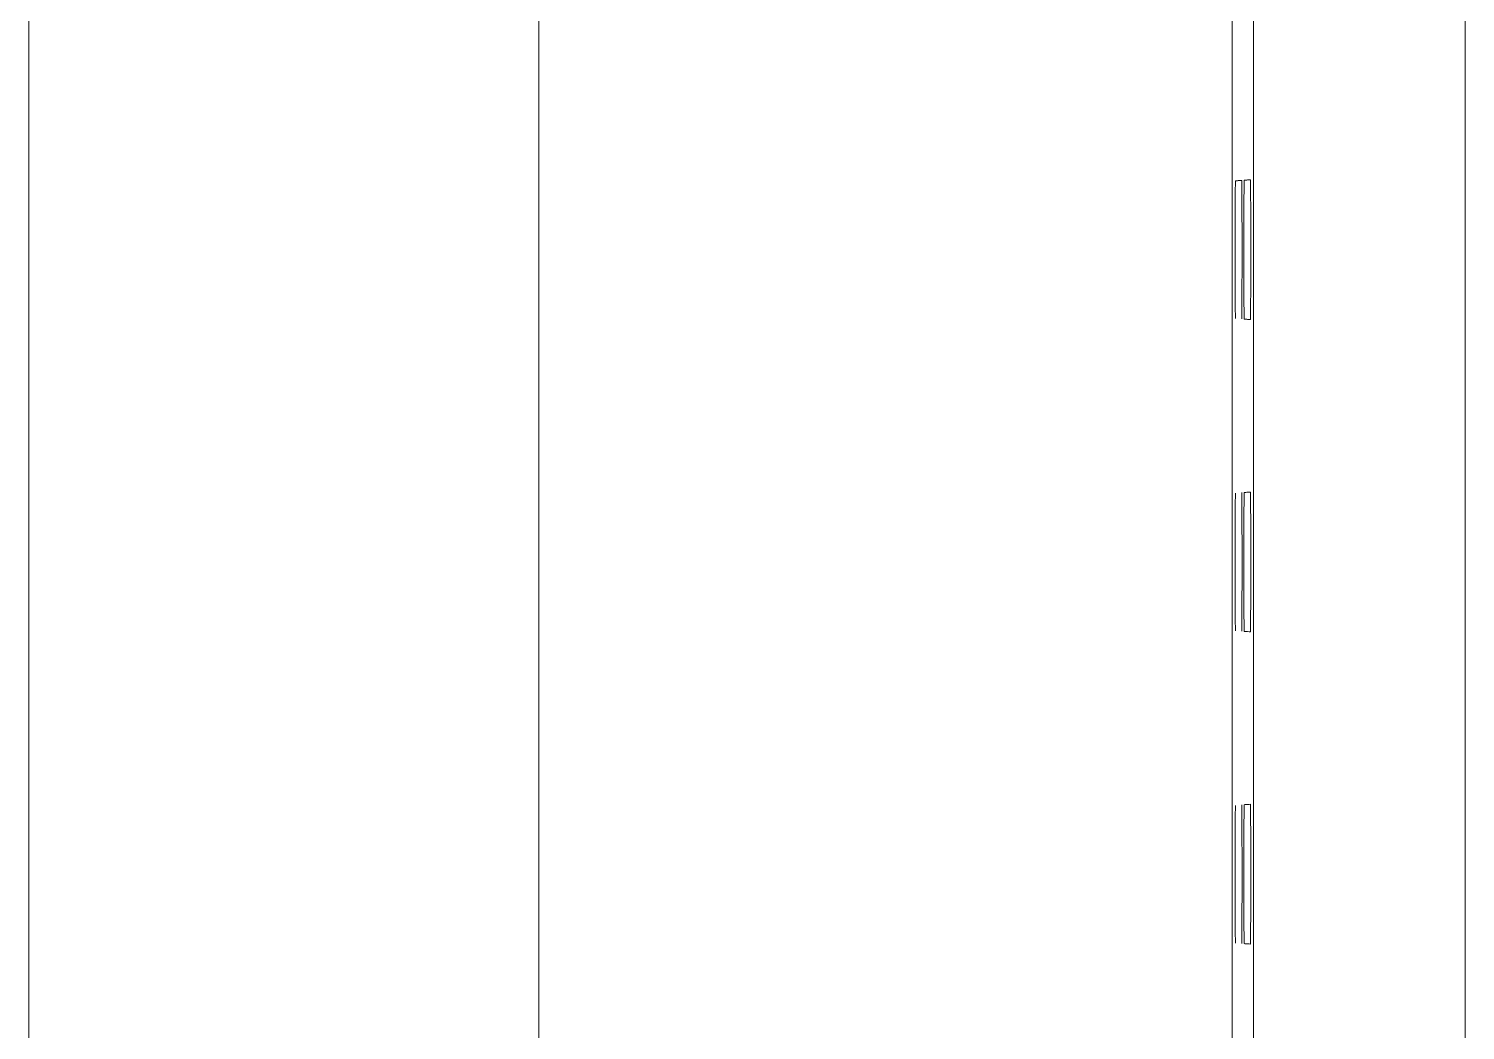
# Model space of a CAD drawing. Header units: millimetres. Extents: x -195 to 1349, y 148 to 750.
# Drawn here: x 852.5 to 873.2, y 416.49 to 430.92 of the extents above; entities that cross this region are included whole.
import ezdxf

# ---------------------------------------------------------------- set-up
doc = ezdxf.new("R2010")
doc.units = ezdxf.units.MM
doc.layers.add('100', color=7, linetype='CONTINUOUS', true_color=0xffffff)
doc.layers.add('4', color=7, linetype='CONTINUOUS', true_color=0xffffff)

msp = doc.modelspace()

# ---------------------------------------------------------------- linework, layer by layer
at = {"layer": '100', "color": 7, "linetype": 'Continuous', "lineweight": 18}
for p, q in [((859.852, 314.49), (859.852, 495.981)), ((852.502, 486.235), (852.502, 324.235))]:
    msp.add_line(p, q, dxfattribs=at)
at = {"layer": '4', "color": 7, "linetype": 'Continuous', "lineweight": 18}
for p, q in [((873.2, 317.039), (873.2, 493.431)), ((870.15, 317.689), (870.15, 492.781))]:
    msp.add_line(p, q, dxfattribs=at)
for points, knots in [([(869.842, 354.485), (869.842, 354.591), (869.842, 354.698), (869.842, 371.614), (869.842, 388.425), (869.842, 422.046), (869.842, 438.856), (869.842, 455.773), (869.842, 455.879), (869.842, 455.985)], [0, 0, 0, 0, 0.003136, 0.003136, 0.5, 0.5, 0.996864, 0.996864, 1, 1, 1, 1]), ([(869.89, 426.743), (869.889, 426.743), (869.889, 426.75), (869.888, 426.769), (869.888, 426.776), (869.888, 426.795), (869.888, 426.806), (869.887, 426.831), (869.887, 426.859), (869.887, 426.892), (869.887, 426.919), (869.887, 426.929), (869.886, 426.948), (869.886, 426.958), (869.886, 426.989), (869.886, 427.011), (869.886, 427.08), (869.885, 427.13), (869.885, 427.197), (869.885, 427.211), (869.885, 427.239), (869.885, 427.253), (869.885, 427.296), (869.885, 427.325), (869.885, 427.385), (869.885, 427.416), (869.885, 427.462), (869.885, 427.478), (869.885, 427.509), (869.884, 427.525), (869.884, 427.573), (869.884, 427.638), (869.884, 427.702), (869.884, 427.767), (869.884, 427.799), (869.884, 427.848), (869.884, 427.864), (869.884, 427.897), (869.885, 427.977), (869.885, 428.054), (869.885, 428.129), (869.885, 428.144), (869.885, 428.173), (869.885, 428.188), (869.885, 428.231), (869.885, 428.259), (869.885, 428.34), (869.886, 428.39), (869.886, 428.448), (869.886, 428.459), (869.886, 428.481), (869.886, 428.491), (869.886, 428.522), (869.887, 428.542), (869.887, 428.578), (869.887, 428.594), (869.887, 428.625), (869.887, 428.639), (869.888, 428.664), (869.888, 428.686), (869.888, 428.702), (869.889, 428.714), (869.889, 428.719), (869.889, 428.726), (869.889, 428.727), (869.89, 428.727)], [0, 0, 0, 0, 0.0625, 0.0625, 0.09375, 0.09375, 0.125, 0.125, 0.15625, 0.1875, 0.1875, 0.203125, 0.203125, 0.21875, 0.21875, 0.25, 0.25, 0.3125, 0.3125, 0.328125, 0.328125, 0.34375, 0.34375, 0.375, 0.375, 0.40625, 0.40625, 0.421875, 0.421875, 0.4375, 0.4375, 0.46875, 0.5, 0.5, 0.53125, 0.53125, 0.546875, 0.546875, 0.5625, 0.625, 0.625, 0.640625, 0.640625, 0.65625, 0.65625, 0.6875, 0.6875, 0.75, 0.75, 0.765625, 0.765625, 0.78125, 0.78125, 0.8125, 0.8125, 0.84375, 0.84375, 0.875, 0.875, 0.90625, 0.9375, 0.9375, 0.96875, 0.96875, 1, 1, 1, 1]), ([(869.979, 428.734), (869.967, 428.733), (869.955, 428.732), (869.934, 428.73), (869.925, 428.73), (869.907, 428.729), (869.898, 428.728), (869.89, 428.727)], [0, 0, 0, 0, 0.406541, 0.406541, 0.703271, 0.703271, 1, 1, 1, 1]), ([(869.979, 428.734), (869.979, 428.734), (869.979, 428.727), (869.98, 428.708), (869.98, 428.7), (869.98, 428.686), (869.98, 428.681), (869.981, 428.67), (869.981, 428.664), (869.981, 428.645), (869.981, 428.617), (869.981, 428.584), (869.982, 428.557), (869.982, 428.547), (869.982, 428.528), (869.982, 428.518), (869.982, 428.486), (869.982, 428.464), (869.983, 428.395), (869.983, 428.345), (869.983, 428.277), (869.983, 428.263), (869.983, 428.235), (869.983, 428.221), (869.983, 428.177), (869.983, 428.148), (869.984, 428.088), (869.984, 428.057), (869.984, 428.01), (869.984, 427.995), (869.984, 427.963), (869.984, 427.947), (869.984, 427.898), (869.984, 427.834), (869.984, 427.769), (869.984, 427.704), (869.984, 427.671), (869.984, 427.622), (869.984, 427.606), (869.984, 427.573), (869.984, 427.492), (869.984, 427.415), (869.984, 427.339), (869.983, 427.324), (869.983, 427.294), (869.983, 427.28), (869.983, 427.236), (869.983, 427.208), (869.983, 427.127), (869.983, 427.077), (869.982, 427.018), (869.982, 427.007), (869.982, 426.985), (869.982, 426.974), (869.982, 426.943), (869.982, 426.924), (869.981, 426.888), (869.981, 426.871), (869.981, 426.84), (869.981, 426.826), (869.981, 426.801), (869.98, 426.779), (869.98, 426.763), (869.98, 426.75), (869.979, 426.745), (869.979, 426.739), (869.979, 426.737), (869.979, 426.737)], [0, 0, 0, 0, 0.0625, 0.0625, 0.09375, 0.09375, 0.109375, 0.109375, 0.125, 0.125, 0.15625, 0.1875, 0.1875, 0.203125, 0.203125, 0.21875, 0.21875, 0.25, 0.25, 0.3125, 0.3125, 0.328125, 0.328125, 0.34375, 0.34375, 0.375, 0.375, 0.40625, 0.40625, 0.421875, 0.421875, 0.4375, 0.4375, 0.46875, 0.5, 0.5, 0.53125, 0.53125, 0.546875, 0.546875, 0.5625, 0.625, 0.625, 0.640625, 0.640625, 0.65625, 0.65625, 0.6875, 0.6875, 0.75, 0.75, 0.765625, 0.765625, 0.78125, 0.78125, 0.8125, 0.8125, 0.84375, 0.84375, 0.875, 0.875, 0.90625, 0.9375, 0.9375, 0.96875, 0.96875, 1, 1, 1, 1]), ([(870.015, 426.734), (870.015, 426.735), (870.015, 426.741), (870.014, 426.76), (870.014, 426.768), (870.014, 426.787), (870.013, 426.798), (870.013, 426.823), (870.013, 426.851), (870.013, 426.885), (870.012, 426.912), (870.012, 426.921), (870.012, 426.941), (870.012, 426.951), (870.012, 426.983), (870.012, 427.005), (870.011, 427.074), (870.011, 427.124), (870.011, 427.192), (870.011, 427.206), (870.011, 427.235), (870.011, 427.249), (870.011, 427.292), (870.011, 427.322), (870.01, 427.382), (870.01, 427.413), (870.01, 427.46), (870.01, 427.475), (870.01, 427.507), (870.01, 427.524), (870.01, 427.572), (870.01, 427.637), (870.01, 427.702), (870.01, 427.767), (870.01, 427.8), (870.01, 427.849), (870.01, 427.865), (870.01, 427.898), (870.01, 427.979), (870.01, 428.057), (870.01, 428.132), (870.011, 428.147), (870.011, 428.177), (870.011, 428.192), (870.011, 428.236), (870.011, 428.264), (870.011, 428.345), (870.011, 428.396), (870.012, 428.454), (870.012, 428.465), (870.012, 428.487), (870.012, 428.498), (870.012, 428.529), (870.012, 428.549), (870.013, 428.585), (870.013, 428.602), (870.013, 428.633), (870.013, 428.647), (870.013, 428.672), (870.014, 428.694), (870.014, 428.71), (870.014, 428.723), (870.015, 428.728), (870.015, 428.735), (870.015, 428.736), (870.015, 428.736)], [0, 0, 0, 0, 0.0625, 0.0625, 0.09375, 0.09375, 0.125, 0.125, 0.15625, 0.1875, 0.1875, 0.203125, 0.203125, 0.21875, 0.21875, 0.25, 0.25, 0.3125, 0.3125, 0.328125, 0.328125, 0.34375, 0.34375, 0.375, 0.375, 0.40625, 0.40625, 0.421875, 0.421875, 0.4375, 0.4375, 0.46875, 0.5, 0.5, 0.53125, 0.53125, 0.546875, 0.546875, 0.5625, 0.625, 0.625, 0.640625, 0.640625, 0.65625, 0.65625, 0.6875, 0.6875, 0.75, 0.75, 0.765625, 0.765625, 0.78125, 0.78125, 0.8125, 0.8125, 0.84375, 0.84375, 0.875, 0.875, 0.90625, 0.9375, 0.9375, 0.96875, 0.96875, 1, 1, 1, 1]), ([(870.104, 428.742), (870.091, 428.741), (870.078, 428.741), (870.055, 428.739), (870.046, 428.738), (870.03, 428.737), (870.023, 428.737), (870.015, 428.736)], [0, 0, 0, 0, 0.448296, 0.448296, 0.75351, 0.75351, 1, 1, 1, 1]), ([(870.104, 428.742), (870.105, 428.742), (870.105, 428.736), (870.106, 428.717), (870.106, 428.709), (870.106, 428.695), (870.106, 428.689), (870.106, 428.678), (870.106, 428.672), (870.107, 428.653), (870.107, 428.625), (870.107, 428.591), (870.107, 428.564), (870.108, 428.555), (870.108, 428.535), (870.108, 428.525), (870.108, 428.493), (870.108, 428.471), (870.108, 428.401), (870.109, 428.351), (870.109, 428.282), (870.109, 428.268), (870.109, 428.239), (870.109, 428.225), (870.109, 428.181), (870.109, 428.152), (870.109, 428.091), (870.109, 428.06), (870.11, 428.013), (870.11, 427.997), (870.11, 427.965), (870.11, 427.949), (870.11, 427.9), (870.11, 427.835), (870.11, 427.769), (870.11, 427.703), (870.11, 427.67), (870.11, 427.621), (870.11, 427.604), (870.11, 427.572), (870.11, 427.49), (870.109, 427.412), (870.109, 427.336), (870.109, 427.32), (870.109, 427.29), (870.109, 427.276), (870.109, 427.232), (870.109, 427.204), (870.109, 427.122), (870.108, 427.071), (870.108, 427.012), (870.108, 427), (870.108, 426.978), (870.108, 426.968), (870.108, 426.936), (870.108, 426.917), (870.107, 426.88), (870.107, 426.863), (870.107, 426.832), (870.107, 426.818), (870.106, 426.792), (870.106, 426.77), (870.106, 426.754), (870.105, 426.741), (870.105, 426.736), (870.105, 426.73), (870.105, 426.728), (870.104, 426.728)], [0, 0, 0, 0, 0.0625, 0.0625, 0.09375, 0.09375, 0.109375, 0.109375, 0.125, 0.125, 0.15625, 0.1875, 0.1875, 0.203125, 0.203125, 0.21875, 0.21875, 0.25, 0.25, 0.3125, 0.3125, 0.328125, 0.328125, 0.34375, 0.34375, 0.375, 0.375, 0.40625, 0.40625, 0.421875, 0.421875, 0.4375, 0.4375, 0.46875, 0.5, 0.5, 0.53125, 0.53125, 0.546875, 0.546875, 0.5625, 0.625, 0.625, 0.640625, 0.640625, 0.65625, 0.65625, 0.6875, 0.6875, 0.75, 0.75, 0.765625, 0.765625, 0.78125, 0.78125, 0.8125, 0.8125, 0.84375, 0.84375, 0.875, 0.875, 0.90625, 0.9375, 0.9375, 0.96875, 0.96875, 1, 1, 1, 1]), ([(870.104, 426.728), (870.091, 426.729), (870.078, 426.73), (870.055, 426.732), (870.046, 426.732), (870.03, 426.733), (870.023, 426.734), (870.015, 426.734)], [0, 0, 0, 0, 0.448295, 0.448295, 0.75351, 0.75351, 1, 1, 1, 1]), ([(869.89, 422.243), (869.889, 422.243), (869.889, 422.25), (869.888, 422.269), (869.888, 422.276), (869.888, 422.295), (869.888, 422.306), (869.887, 422.331), (869.887, 422.359), (869.887, 422.392), (869.887, 422.419), (869.887, 422.429), (869.886, 422.448), (869.886, 422.458), (869.886, 422.489), (869.886, 422.511), (869.886, 422.58), (869.885, 422.63), (869.885, 422.697), (869.885, 422.711), (869.885, 422.739), (869.885, 422.753), (869.885, 422.796), (869.885, 422.825), (869.885, 422.885), (869.885, 422.916), (869.885, 422.962), (869.885, 422.978), (869.885, 423.009), (869.884, 423.025), (869.884, 423.073), (869.884, 423.138), (869.884, 423.202), (869.884, 423.267), (869.884, 423.299), (869.884, 423.348), (869.884, 423.364), (869.884, 423.397), (869.885, 423.477), (869.885, 423.554), (869.885, 423.629), (869.885, 423.644), (869.885, 423.673), (869.885, 423.688), (869.885, 423.731), (869.885, 423.759), (869.885, 423.84), (869.886, 423.89), (869.886, 423.948), (869.886, 423.959), (869.886, 423.981), (869.886, 423.991), (869.886, 424.022), (869.887, 424.042), (869.887, 424.078), (869.887, 424.094), (869.887, 424.125), (869.887, 424.139), (869.888, 424.164), (869.888, 424.186), (869.888, 424.202), (869.889, 424.214), (869.889, 424.219), (869.889, 424.226), (869.889, 424.227), (869.89, 424.227)], [0, 0, 0, 0, 0.0625, 0.0625, 0.09375, 0.09375, 0.125, 0.125, 0.15625, 0.1875, 0.1875, 0.203125, 0.203125, 0.21875, 0.21875, 0.25, 0.25, 0.3125, 0.3125, 0.328125, 0.328125, 0.34375, 0.34375, 0.375, 0.375, 0.40625, 0.40625, 0.421875, 0.421875, 0.4375, 0.4375, 0.46875, 0.5, 0.5, 0.53125, 0.53125, 0.546875, 0.546875, 0.5625, 0.625, 0.625, 0.640625, 0.640625, 0.65625, 0.65625, 0.6875, 0.6875, 0.75, 0.75, 0.765625, 0.765625, 0.78125, 0.78125, 0.8125, 0.8125, 0.84375, 0.84375, 0.875, 0.875, 0.90625, 0.9375, 0.9375, 0.96875, 0.96875, 1, 1, 1, 1]), ([(869.979, 424.234), (869.979, 424.234), (869.979, 424.227), (869.98, 424.208), (869.98, 424.2), (869.98, 424.186), (869.98, 424.181), (869.981, 424.17), (869.981, 424.164), (869.981, 424.145), (869.981, 424.117), (869.981, 424.084), (869.982, 424.057), (869.982, 424.047), (869.982, 424.028), (869.982, 424.018), (869.982, 423.986), (869.982, 423.964), (869.983, 423.895), (869.983, 423.845), (869.983, 423.777), (869.983, 423.763), (869.983, 423.735), (869.983, 423.721), (869.983, 423.677), (869.983, 423.648), (869.984, 423.588), (869.984, 423.557), (869.984, 423.51), (869.984, 423.495), (869.984, 423.463), (869.984, 423.447), (869.984, 423.398), (869.984, 423.334), (869.984, 423.269), (869.984, 423.204), (869.984, 423.171), (869.984, 423.122), (869.984, 423.106), (869.984, 423.073), (869.984, 422.992), (869.984, 422.915), (869.984, 422.839), (869.983, 422.824), (869.983, 422.794), (869.983, 422.78), (869.983, 422.736), (869.983, 422.708), (869.983, 422.627), (869.983, 422.577), (869.982, 422.518), (869.982, 422.507), (869.982, 422.485), (869.982, 422.474), (869.982, 422.443), (869.982, 422.424), (869.981, 422.388), (869.981, 422.371), (869.981, 422.34), (869.981, 422.326), (869.981, 422.301), (869.98, 422.279), (869.98, 422.263), (869.98, 422.25), (869.979, 422.245), (869.979, 422.239), (869.979, 422.237), (869.979, 422.237)], [0, 0, 0, 0, 0.0625, 0.0625, 0.09375, 0.09375, 0.109375, 0.109375, 0.125, 0.125, 0.15625, 0.1875, 0.1875, 0.203125, 0.203125, 0.21875, 0.21875, 0.25, 0.25, 0.3125, 0.3125, 0.328125, 0.328125, 0.34375, 0.34375, 0.375, 0.375, 0.40625, 0.40625, 0.421875, 0.421875, 0.4375, 0.4375, 0.46875, 0.5, 0.5, 0.53125, 0.53125, 0.546875, 0.546875, 0.5625, 0.625, 0.625, 0.640625, 0.640625, 0.65625, 0.65625, 0.6875, 0.6875, 0.75, 0.75, 0.765625, 0.765625, 0.78125, 0.78125, 0.8125, 0.8125, 0.84375, 0.84375, 0.875, 0.875, 0.90625, 0.9375, 0.9375, 0.96875, 0.96875, 1, 1, 1, 1]), ([(870.015, 422.234), (870.015, 422.235), (870.015, 422.241), (870.014, 422.26), (870.014, 422.268), (870.014, 422.287), (870.013, 422.298), (870.013, 422.323), (870.013, 422.351), (870.013, 422.385), (870.012, 422.412), (870.012, 422.421), (870.012, 422.441), (870.012, 422.451), (870.012, 422.483), (870.012, 422.505), (870.011, 422.574), (870.011, 422.624), (870.011, 422.692), (870.011, 422.706), (870.011, 422.735), (870.011, 422.749), (870.011, 422.792), (870.011, 422.822), (870.01, 422.882), (870.01, 422.913), (870.01, 422.96), (870.01, 422.975), (870.01, 423.007), (870.01, 423.024), (870.01, 423.072), (870.01, 423.137), (870.01, 423.202), (870.01, 423.267), (870.01, 423.3), (870.01, 423.349), (870.01, 423.365), (870.01, 423.398), (870.01, 423.479), (870.01, 423.557), (870.01, 423.632), (870.011, 423.647), (870.011, 423.677), (870.011, 423.692), (870.011, 423.736), (870.011, 423.764), (870.011, 423.845), (870.011, 423.896), (870.012, 423.954), (870.012, 423.965), (870.012, 423.987), (870.012, 423.998), (870.012, 424.029), (870.012, 424.049), (870.013, 424.085), (870.013, 424.102), (870.013, 424.133), (870.013, 424.147), (870.013, 424.172), (870.014, 424.194), (870.014, 424.21), (870.014, 424.223), (870.015, 424.228), (870.015, 424.235), (870.015, 424.236), (870.015, 424.236)], [0, 0, 0, 0, 0.0625, 0.0625, 0.09375, 0.09375, 0.125, 0.125, 0.15625, 0.1875, 0.1875, 0.203125, 0.203125, 0.21875, 0.21875, 0.25, 0.25, 0.3125, 0.3125, 0.328125, 0.328125, 0.34375, 0.34375, 0.375, 0.375, 0.40625, 0.40625, 0.421875, 0.421875, 0.4375, 0.4375, 0.46875, 0.5, 0.5, 0.53125, 0.53125, 0.546875, 0.546875, 0.5625, 0.625, 0.625, 0.640625, 0.640625, 0.65625, 0.65625, 0.6875, 0.6875, 0.75, 0.75, 0.765625, 0.765625, 0.78125, 0.78125, 0.8125, 0.8125, 0.84375, 0.84375, 0.875, 0.875, 0.90625, 0.9375, 0.9375, 0.96875, 0.96875, 1, 1, 1, 1]), ([(870.104, 424.242), (870.091, 424.241), (870.078, 424.241), (870.055, 424.239), (870.046, 424.238), (870.03, 424.237), (870.023, 424.237), (870.015, 424.236)], [0, 0, 0, 0, 0.448296, 0.448296, 0.75351, 0.75351, 1, 1, 1, 1]), ([(870.104, 424.242), (870.105, 424.242), (870.105, 424.236), (870.106, 424.217), (870.106, 424.209), (870.106, 424.195), (870.106, 424.189), (870.106, 424.178), (870.106, 424.172), (870.107, 424.153), (870.107, 424.125), (870.107, 424.091), (870.107, 424.064), (870.108, 424.055), (870.108, 424.035), (870.108, 424.025), (870.108, 423.993), (870.108, 423.971), (870.108, 423.901), (870.109, 423.851), (870.109, 423.782), (870.109, 423.768), (870.109, 423.739), (870.109, 423.725), (870.109, 423.681), (870.109, 423.652), (870.109, 423.591), (870.109, 423.56), (870.11, 423.513), (870.11, 423.497), (870.11, 423.465), (870.11, 423.449), (870.11, 423.4), (870.11, 423.335), (870.11, 423.269), (870.11, 423.203), (870.11, 423.17), (870.11, 423.121), (870.11, 423.104), (870.11, 423.072), (870.11, 422.99), (870.109, 422.912), (870.109, 422.836), (870.109, 422.82), (870.109, 422.79), (870.109, 422.776), (870.109, 422.732), (870.109, 422.704), (870.109, 422.622), (870.108, 422.571), (870.108, 422.512), (870.108, 422.5), (870.108, 422.478), (870.108, 422.468), (870.108, 422.436), (870.108, 422.417), (870.107, 422.38), (870.107, 422.363), (870.107, 422.332), (870.107, 422.318), (870.106, 422.292), (870.106, 422.27), (870.106, 422.254), (870.105, 422.241), (870.105, 422.236), (870.105, 422.23), (870.105, 422.228), (870.104, 422.228)], [0, 0, 0, 0, 0.0625, 0.0625, 0.09375, 0.09375, 0.109375, 0.109375, 0.125, 0.125, 0.15625, 0.1875, 0.1875, 0.203125, 0.203125, 0.21875, 0.21875, 0.25, 0.25, 0.3125, 0.3125, 0.328125, 0.328125, 0.34375, 0.34375, 0.375, 0.375, 0.40625, 0.40625, 0.421875, 0.421875, 0.4375, 0.4375, 0.46875, 0.5, 0.5, 0.53125, 0.53125, 0.546875, 0.546875, 0.5625, 0.625, 0.625, 0.640625, 0.640625, 0.65625, 0.65625, 0.6875, 0.6875, 0.75, 0.75, 0.765625, 0.765625, 0.78125, 0.78125, 0.8125, 0.8125, 0.84375, 0.84375, 0.875, 0.875, 0.90625, 0.9375, 0.9375, 0.96875, 0.96875, 1, 1, 1, 1]), ([(870.104, 422.228), (870.091, 422.229), (870.078, 422.23), (870.055, 422.232), (870.046, 422.232), (870.03, 422.233), (870.023, 422.234), (870.015, 422.234)], [0, 0, 0, 0, 0.448295, 0.448295, 0.75351, 0.75351, 1, 1, 1, 1]), ([(869.89, 417.743), (869.889, 417.743), (869.889, 417.75), (869.888, 417.769), (869.888, 417.776), (869.888, 417.795), (869.888, 417.806), (869.887, 417.831), (869.887, 417.859), (869.887, 417.892), (869.887, 417.919), (869.887, 417.929), (869.886, 417.948), (869.886, 417.958), (869.886, 417.989), (869.886, 418.011), (869.886, 418.08), (869.885, 418.13), (869.885, 418.197), (869.885, 418.211), (869.885, 418.239), (869.885, 418.253), (869.885, 418.296), (869.885, 418.325), (869.885, 418.385), (869.885, 418.416), (869.885, 418.462), (869.885, 418.478), (869.885, 418.509), (869.884, 418.525), (869.884, 418.573), (869.884, 418.638), (869.884, 418.702), (869.884, 418.767), (869.884, 418.799), (869.884, 418.848), (869.884, 418.864), (869.884, 418.897), (869.885, 418.977), (869.885, 419.054), (869.885, 419.129), (869.885, 419.144), (869.885, 419.173), (869.885, 419.188), (869.885, 419.231), (869.885, 419.259), (869.885, 419.34), (869.886, 419.39), (869.886, 419.448), (869.886, 419.459), (869.886, 419.481), (869.886, 419.491), (869.886, 419.522), (869.887, 419.542), (869.887, 419.578), (869.887, 419.594), (869.887, 419.625), (869.887, 419.639), (869.888, 419.664), (869.888, 419.686), (869.888, 419.702), (869.889, 419.714), (869.889, 419.719), (869.889, 419.726), (869.889, 419.727), (869.89, 419.727)], [0, 0, 0, 0, 0.0625, 0.0625, 0.09375, 0.09375, 0.125, 0.125, 0.15625, 0.1875, 0.1875, 0.203125, 0.203125, 0.21875, 0.21875, 0.25, 0.25, 0.3125, 0.3125, 0.328125, 0.328125, 0.34375, 0.34375, 0.375, 0.375, 0.40625, 0.40625, 0.421875, 0.421875, 0.4375, 0.4375, 0.46875, 0.5, 0.5, 0.53125, 0.53125, 0.546875, 0.546875, 0.5625, 0.625, 0.625, 0.640625, 0.640625, 0.65625, 0.65625, 0.6875, 0.6875, 0.75, 0.75, 0.765625, 0.765625, 0.78125, 0.78125, 0.8125, 0.8125, 0.84375, 0.84375, 0.875, 0.875, 0.90625, 0.9375, 0.9375, 0.96875, 0.96875, 1, 1, 1, 1]), ([(869.979, 419.734), (869.979, 419.734), (869.979, 419.727), (869.98, 419.708), (869.98, 419.7), (869.98, 419.686), (869.98, 419.681), (869.981, 419.67), (869.981, 419.664), (869.981, 419.645), (869.981, 419.617), (869.981, 419.584), (869.982, 419.557), (869.982, 419.547), (869.982, 419.528), (869.982, 419.518), (869.982, 419.486), (869.982, 419.464), (869.983, 419.395), (869.983, 419.345), (869.983, 419.277), (869.983, 419.263), (869.983, 419.235), (869.983, 419.221), (869.983, 419.177), (869.983, 419.148), (869.984, 419.088), (869.984, 419.057), (869.984, 419.01), (869.984, 418.995), (869.984, 418.963), (869.984, 418.947), (869.984, 418.898), (869.984, 418.834), (869.984, 418.769), (869.984, 418.704), (869.984, 418.671), (869.984, 418.622), (869.984, 418.606), (869.984, 418.573), (869.984, 418.492), (869.984, 418.415), (869.984, 418.339), (869.983, 418.324), (869.983, 418.294), (869.983, 418.28), (869.983, 418.236), (869.983, 418.208), (869.983, 418.127), (869.983, 418.077), (869.982, 418.018), (869.982, 418.007), (869.982, 417.985), (869.982, 417.974), (869.982, 417.943), (869.982, 417.924), (869.981, 417.888), (869.981, 417.871), (869.981, 417.84), (869.981, 417.826), (869.981, 417.801), (869.98, 417.779), (869.98, 417.763), (869.98, 417.75), (869.979, 417.745), (869.979, 417.739), (869.979, 417.737), (869.979, 417.737)], [0, 0, 0, 0, 0.0625, 0.0625, 0.09375, 0.09375, 0.109375, 0.109375, 0.125, 0.125, 0.15625, 0.1875, 0.1875, 0.203125, 0.203125, 0.21875, 0.21875, 0.25, 0.25, 0.3125, 0.3125, 0.328125, 0.328125, 0.34375, 0.34375, 0.375, 0.375, 0.40625, 0.40625, 0.421875, 0.421875, 0.4375, 0.4375, 0.46875, 0.5, 0.5, 0.53125, 0.53125, 0.546875, 0.546875, 0.5625, 0.625, 0.625, 0.640625, 0.640625, 0.65625, 0.65625, 0.6875, 0.6875, 0.75, 0.75, 0.765625, 0.765625, 0.78125, 0.78125, 0.8125, 0.8125, 0.84375, 0.84375, 0.875, 0.875, 0.90625, 0.9375, 0.9375, 0.96875, 0.96875, 1, 1, 1, 1]), ([(870.015, 417.734), (870.015, 417.735), (870.015, 417.741), (870.014, 417.76), (870.014, 417.768), (870.014, 417.787), (870.013, 417.798), (870.013, 417.823), (870.013, 417.851), (870.013, 417.885), (870.012, 417.912), (870.012, 417.921), (870.012, 417.941), (870.012, 417.951), (870.012, 417.983), (870.012, 418.005), (870.011, 418.074), (870.011, 418.124), (870.011, 418.192), (870.011, 418.206), (870.011, 418.235), (870.011, 418.249), (870.011, 418.292), (870.011, 418.322), (870.01, 418.382), (870.01, 418.413), (870.01, 418.46), (870.01, 418.475), (870.01, 418.507), (870.01, 418.524), (870.01, 418.572), (870.01, 418.637), (870.01, 418.702), (870.01, 418.767), (870.01, 418.8), (870.01, 418.849), (870.01, 418.865), (870.01, 418.898), (870.01, 418.979), (870.01, 419.057), (870.01, 419.132), (870.011, 419.147), (870.011, 419.177), (870.011, 419.192), (870.011, 419.236), (870.011, 419.264), (870.011, 419.345), (870.011, 419.396), (870.012, 419.454), (870.012, 419.465), (870.012, 419.487), (870.012, 419.498), (870.012, 419.529), (870.012, 419.549), (870.013, 419.585), (870.013, 419.602), (870.013, 419.633), (870.013, 419.647), (870.013, 419.672), (870.014, 419.694), (870.014, 419.71), (870.014, 419.723), (870.015, 419.728), (870.015, 419.735), (870.015, 419.736), (870.015, 419.736)], [0, 0, 0, 0, 0.0625, 0.0625, 0.09375, 0.09375, 0.125, 0.125, 0.15625, 0.1875, 0.1875, 0.203125, 0.203125, 0.21875, 0.21875, 0.25, 0.25, 0.3125, 0.3125, 0.328125, 0.328125, 0.34375, 0.34375, 0.375, 0.375, 0.40625, 0.40625, 0.421875, 0.421875, 0.4375, 0.4375, 0.46875, 0.5, 0.5, 0.53125, 0.53125, 0.546875, 0.546875, 0.5625, 0.625, 0.625, 0.640625, 0.640625, 0.65625, 0.65625, 0.6875, 0.6875, 0.75, 0.75, 0.765625, 0.765625, 0.78125, 0.78125, 0.8125, 0.8125, 0.84375, 0.84375, 0.875, 0.875, 0.90625, 0.9375, 0.9375, 0.96875, 0.96875, 1, 1, 1, 1]), ([(870.104, 419.742), (870.091, 419.741), (870.078, 419.741), (870.055, 419.739), (870.046, 419.738), (870.03, 419.737), (870.023, 419.737), (870.015, 419.736)], [0, 0, 0, 0, 0.448296, 0.448296, 0.75351, 0.75351, 1, 1, 1, 1]), ([(870.104, 419.742), (870.105, 419.742), (870.105, 419.736), (870.106, 419.717), (870.106, 419.709), (870.106, 419.695), (870.106, 419.689), (870.106, 419.678), (870.106, 419.672), (870.107, 419.653), (870.107, 419.625), (870.107, 419.591), (870.107, 419.564), (870.108, 419.555), (870.108, 419.535), (870.108, 419.525), (870.108, 419.493), (870.108, 419.471), (870.108, 419.401), (870.109, 419.351), (870.109, 419.282), (870.109, 419.268), (870.109, 419.239), (870.109, 419.225), (870.109, 419.181), (870.109, 419.152), (870.109, 419.091), (870.109, 419.06), (870.11, 419.013), (870.11, 418.997), (870.11, 418.965), (870.11, 418.949), (870.11, 418.9), (870.11, 418.835), (870.11, 418.769), (870.11, 418.703), (870.11, 418.67), (870.11, 418.621), (870.11, 418.604), (870.11, 418.572), (870.11, 418.49), (870.109, 418.412), (870.109, 418.336), (870.109, 418.32), (870.109, 418.29), (870.109, 418.276), (870.109, 418.232), (870.109, 418.204), (870.109, 418.122), (870.108, 418.071), (870.108, 418.012), (870.108, 418), (870.108, 417.978), (870.108, 417.968), (870.108, 417.936), (870.108, 417.917), (870.107, 417.88), (870.107, 417.863), (870.107, 417.832), (870.107, 417.818), (870.106, 417.792), (870.106, 417.77), (870.106, 417.754), (870.105, 417.741), (870.105, 417.736), (870.105, 417.73), (870.105, 417.728), (870.104, 417.728)], [0, 0, 0, 0, 0.0625, 0.0625, 0.09375, 0.09375, 0.109375, 0.109375, 0.125, 0.125, 0.15625, 0.1875, 0.1875, 0.203125, 0.203125, 0.21875, 0.21875, 0.25, 0.25, 0.3125, 0.3125, 0.328125, 0.328125, 0.34375, 0.34375, 0.375, 0.375, 0.40625, 0.40625, 0.421875, 0.421875, 0.4375, 0.4375, 0.46875, 0.5, 0.5, 0.53125, 0.53125, 0.546875, 0.546875, 0.5625, 0.625, 0.625, 0.640625, 0.640625, 0.65625, 0.65625, 0.6875, 0.6875, 0.75, 0.75, 0.765625, 0.765625, 0.78125, 0.78125, 0.8125, 0.8125, 0.84375, 0.84375, 0.875, 0.875, 0.90625, 0.9375, 0.9375, 0.96875, 0.96875, 1, 1, 1, 1]), ([(870.104, 417.728), (870.091, 417.729), (870.078, 417.73), (870.055, 417.732), (870.046, 417.732), (870.03, 417.733), (870.023, 417.734), (870.015, 417.734)], [0, 0, 0, 0, 0.448295, 0.448295, 0.75351, 0.75351, 1, 1, 1, 1])]:
    msp.add_open_spline(points, degree=3, knots=knots, dxfattribs=at)

doc.saveas('drawing.dxf')
